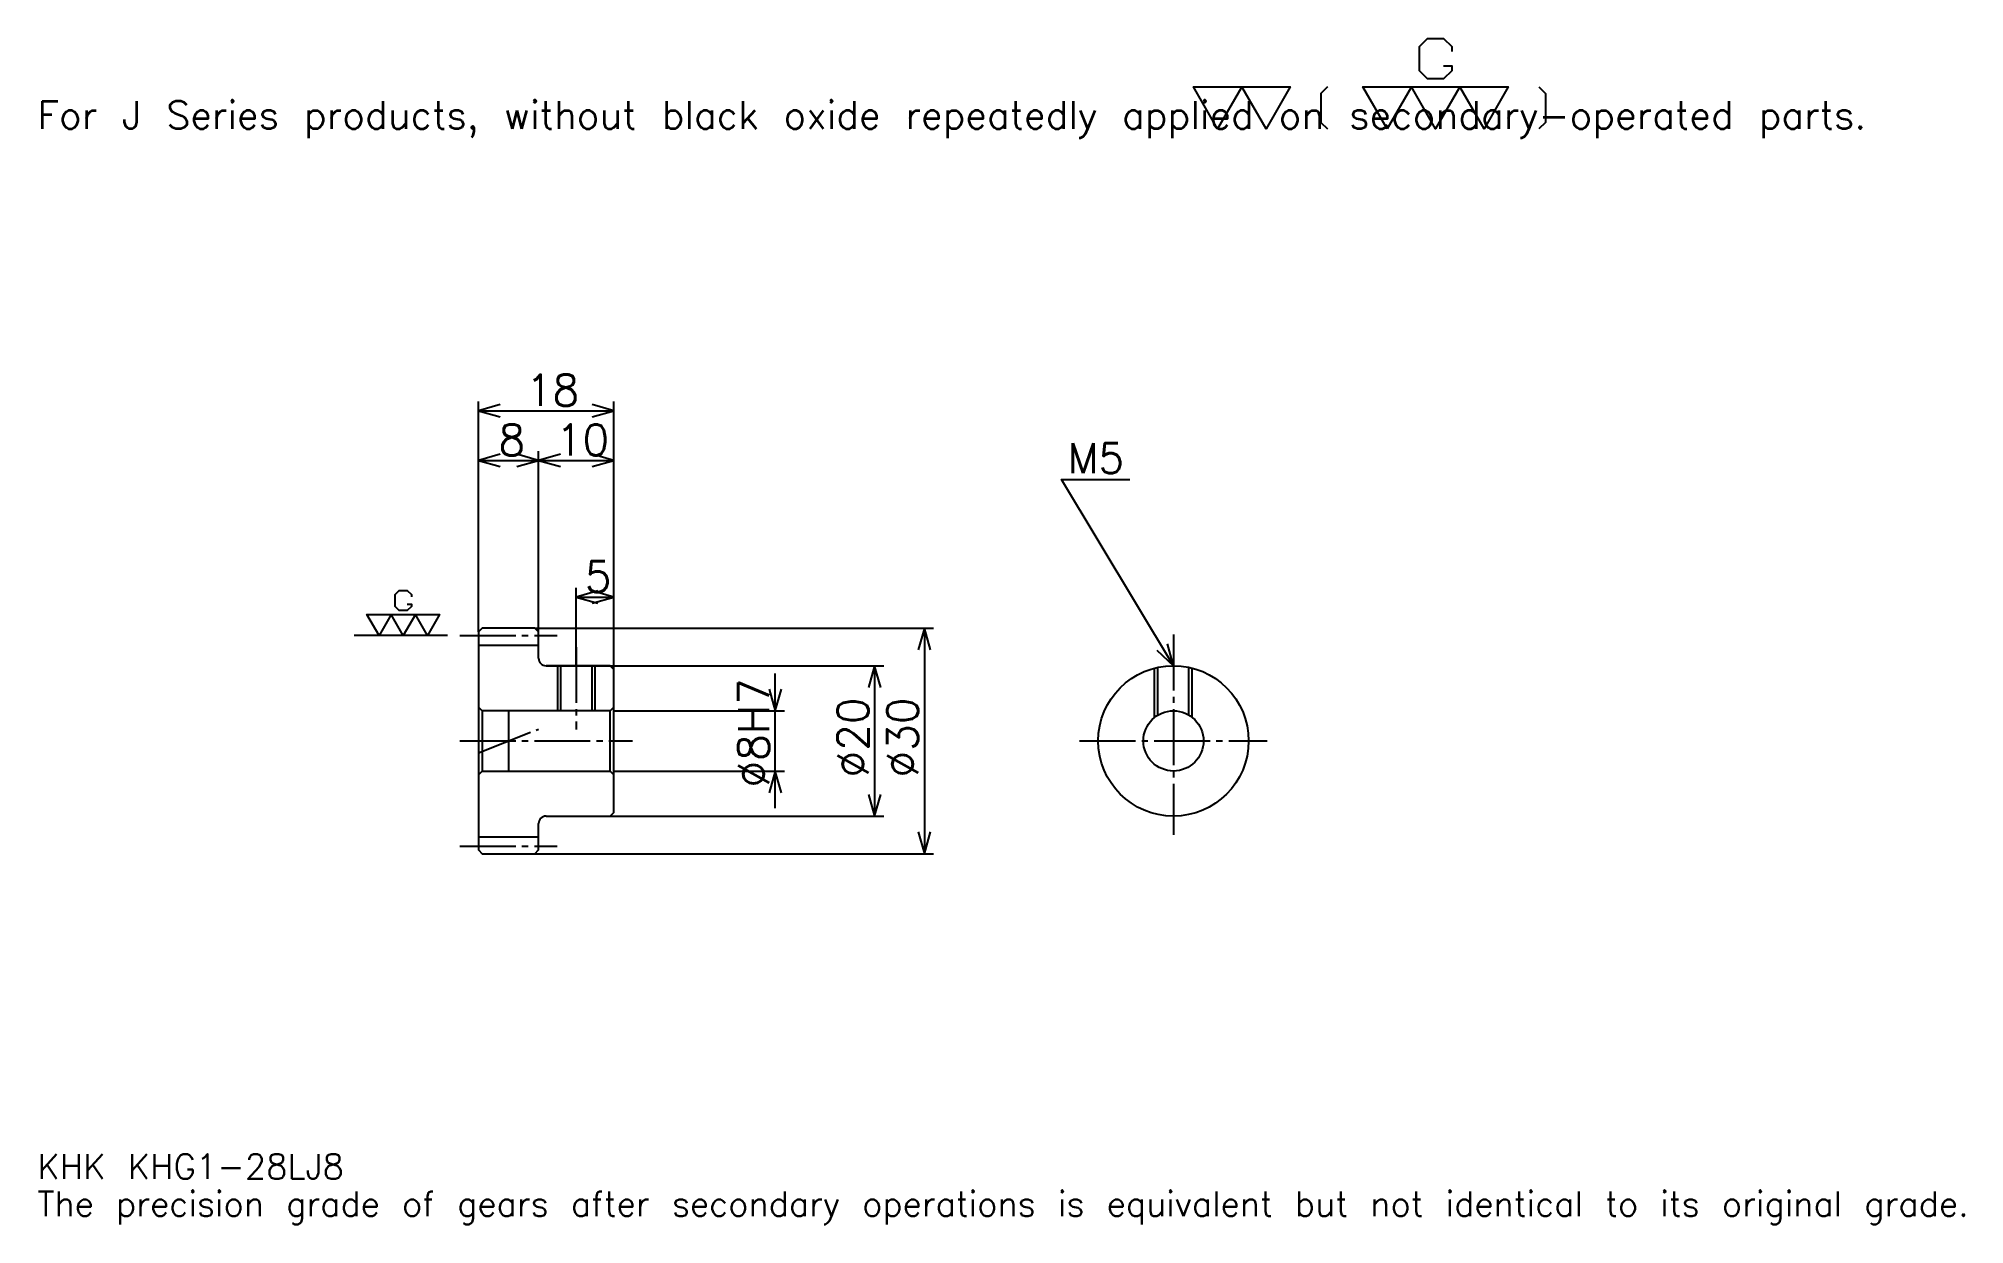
# Model space of a CAD drawing. Extents: x 8 to 265, y 3 to 161.
import ezdxf

# ---------------------------------------------------------------- set-up
doc = ezdxf.new("R2010")
doc.units = 0
doc.linetypes.add('DASHDOT', pattern=[9.913044, 7.434783, -0.826087, 0.826087, -0.826087])
doc.layers.get('0').update_dxf_attribs({"linetype": 'CONTINUOUS'})
doc.layers.add('DASHDOT', color=6, linetype='DASHDOT')
doc.styles.add('KANJI', font='TXT', dxfattribs={"bigfont": 'BIGFONT'})

msp = doc.modelspace()

# ---------------------------------------------------------------- linework, layer by layer
at = {"color": 5}
for p, q in [((66.913048, 82.326088), (66.913048, 112.478264)), ((66.913048, 111.239136), (84.913048, 111.239136)), ((84.913048, 82.326088), (84.913048, 112.478264)), ((74.913048, 82.326088), (74.913048, 105.869568)), ((66.913048, 104.630432), (74.913048, 104.630432)), ((74.913048, 104.630432), (84.913048, 104.630432)), ((79.913048, 82.326088), (79.913048, 87.695656)), ((79.913048, 86.456528), (84.913048, 86.456528)), ((66.913048, 81.826088), (66.913048, 82.326088)), ((74.413048, 82.326088), (84.913048, 82.326088)), ((74.913048, 81.826088), (74.913048, 82.326088)), ((79.913048, 77.326088), (79.913048, 82.326088)), ((84.913048, 82.326088), (127.456528, 82.326088)), ((84.913048, 76.826088), (84.913048, 82.326088)), ((126.217392, 82.326088), (126.217392, 52.326088)), ((75.913048, 77.326088), (84.913048, 77.326088)), ((84.913048, 77.326088), (120.847832, 77.326088)), ((119.608704, 77.326088), (119.608704, 57.326088)), ((106.391312, 58.369568), (106.391312, 76.282608)), ((84.913048, 71.326088), (107.63044, 71.326088)), ((84.913048, 63.326088), (107.63044, 63.326088)), ((75.913048, 57.326088), (84.913048, 57.326088)), ((84.913048, 57.326088), (120.847832, 57.326088)), ((74.413048, 52.326088), (84.913048, 52.326088)), ((84.913048, 52.326088), (127.456528, 52.326088))]:
    msp.add_line(p, q, dxfattribs=at)
at = {"color": 7}
for p, q in [((62.782612, 81.326088), (50.391308, 81.326088)), ((70.913048, 71.45652), (70.913048, 63.195652))]:
    msp.add_line(p, q, dxfattribs=at)
at = {"color": 4}
for p, q in [((66.913048, 80.076088), (74.913048, 80.076088)), ((84.413048, 71.326088), (84.913048, 71.826088)), ((67.413048, 71.326088), (67.413048, 63.326088)), ((84.413048, 63.326088), (84.913048, 62.826088)), ((66.913048, 54.576088), (74.913048, 54.576088))]:
    msp.add_line(p, q, dxfattribs=at)
at = {"color": 7}
for points in [[(195.286957, 157.072174), (196.36087, 157.072174), (196.36087, 156.427826), (195.286957, 155.353912), (193.13913, 155.353912), (192.065216, 156.427826), (192.065216, 159.649567), (193.13913, 160.72348), (195.286957, 160.72348), (196.36087, 159.649567), (196.36087, 159.005219)], [(165.217392, 148.695648), (161.995651, 154.279999), (174.882614, 154.279999), (171.660873, 148.695648), (168.439133, 154.279999), (165.217392, 148.695648)], [(179.822601, 154.279999), (178.963486, 153.420868), (178.963486, 149.554779), (179.822601, 148.695648)], [(187.769562, 148.695648), (184.547821, 154.279999), (203.878265, 154.279999), (200.656525, 148.695648), (197.434784, 154.279999), (194.213043, 148.695648), (190.991302, 154.279999), (187.769562, 148.695648)], [(207.959137, 154.279999), (208.818268, 153.420868), (208.818268, 149.554779), (207.959137, 148.695648)], [(57.454353, 85.514351), (57.99131, 85.514351), (57.99131, 85.192177), (57.454353, 84.65522), (56.38044, 84.65522), (55.843483, 85.192177), (55.843483, 86.803047), (56.38044, 87.339996), (57.454353, 87.339996), (57.99131, 86.803047), (57.99131, 86.480865)], [(53.695656, 81.326088), (52.084785, 84.118263), (61.750004, 84.118263), (60.139133, 81.326088), (58.528267, 84.118263), (56.917397, 81.326088), (55.306526, 84.118263), (53.695656, 81.326088)]]:
    msp.add_lwpolyline(points, dxfattribs=at)
at = {"color": 5}
for points in [[(69.804352, 112.065216), (66.913048, 111.239136), (69.804352, 110.41304)], [(82.021744, 110.41304), (84.913048, 111.239136), (82.021744, 112.065216)], [(69.804352, 105.456528), (66.913048, 104.630432), (69.804352, 103.804352)], [(72.021744, 103.804352), (74.913048, 104.630432), (72.021744, 105.456528)], [(77.804352, 105.456528), (74.913048, 104.630432), (77.804352, 103.804352)], [(82.021744, 103.804352), (84.913048, 104.630432), (82.021744, 105.456528)], [(159.347839, 77.326088), (144.478271, 102.108696), (153.565216, 102.108696)], [(82.804352, 87.282608), (79.913048, 86.456528), (82.804352, 85.63044)], [(82.021744, 85.63044), (84.913048, 86.456528), (82.021744, 87.282608)], [(127.043488, 79.434784), (126.217392, 82.326088), (125.391312, 79.434784)], [(157.151901, 79.380341), (159.347839, 77.326088), (158.568634, 80.230377)], [(120.434784, 74.434784), (119.608704, 77.326088), (118.782608, 74.434784)], [(105.565216, 74.217392), (106.391312, 71.326088), (107.217392, 74.217392)], [(107.217392, 60.434784), (106.391312, 63.326088), (105.565216, 60.434784)], [(118.782608, 60.217392), (119.608704, 57.326088), (120.434784, 60.217392)], [(125.391312, 55.217392), (126.217392, 52.326088), (127.043488, 55.217392)]]:
    msp.add_lwpolyline(points, dxfattribs=at)
at = {"color": 4}
for points in [[(74.913048, 78.326088), (74.913048, 81.826088), (74.413048, 82.326088), (67.413048, 82.326088), (66.913048, 81.826088), (66.913048, 62.826088)], [(75.913048, 57.326088), (84.413048, 57.326088), (84.913048, 57.826088), (84.913048, 76.826088), (84.413048, 77.326088), (75.913048, 77.326088)], [(77.413048, 77.326088), (77.413048, 71.326088)], [(77.848045, 77.326088), (77.848045, 71.326088)], [(81.97805, 77.326088), (81.97805, 71.326088)], [(82.413048, 77.326088), (82.413048, 71.326088)], [(156.847839, 70.448586), (156.847839, 77.008545)], [(157.282837, 70.751839), (157.282837, 77.11055)], [(161.412842, 70.751839), (161.412842, 77.11055)], [(161.847839, 70.448586), (161.847839, 77.008545)], [(66.913048, 62.826088), (67.413048, 63.326088), (84.413048, 63.326088), (84.413048, 71.326088), (67.413048, 71.326088), (66.913048, 71.826088)], [(66.913048, 62.826088), (66.913048, 52.826088), (67.413048, 52.326088), (74.413048, 52.326088), (74.913048, 52.826088), (74.913048, 56.326088)]]:
    msp.add_lwpolyline(points, dxfattribs=at)
for radius in [10, 4]:
    msp.add_circle((159.347839, 67.326088), radius, dxfattribs=at)
for centre, start, end in [((75.913048, 78.326088), 180, 270), ((75.913048, 56.326088), 90, 180)]:
    msp.add_arc(centre, 1, start, end, dxfattribs=at)
at = {"layer": 'DASHDOT', "color": 7}
for p, q in [((64.434784, 81.326088), (77.391312, 81.326088)), ((159.347839, 81.45652), (159.347839, 54.847828)), ((64.434784, 67.326088), (87.391312, 67.326088)), ((66.913048, 65.750443), (74.913048, 68.901733)), ((146.869568, 67.326088), (171.82608, 67.326088)), ((64.434784, 53.326088), (77.391312, 53.326088))]:
    msp.add_line(p, q, dxfattribs=at)
msp.add_lwpolyline([(79.913048, 79.804352), (79.913048, 68.847824)], dxfattribs=at)

# ---------------------------------------------------------------- texts
at = {"color": 7, "style": 'KANJI'}
for s, height, p in [('For J Series products, without black oxide repeatedly applied on secondary-operated parts.', 3.717391, (8.26087, 148.695648)), ('18', 4.130435, (73.228264, 111.900002)), ('8', 4.130435, (69.570656, 105.291306)), ('10', 4.130435, (77.228264, 105.291306)), ('M5', 3.965218, (145.304352, 102.934784)), ('5', 4.130435, (81.070656, 87.117393)), ('KHK KHG1-28LJ8', 3.304348, (8.26087, 9.086957)), ('The precision grade of gears after secondary operations is equivalent but not identical to its original grade.', 3.304348, (8.26087, 4.130435))]:
    msp.add_text(s, height=height, dxfattribs=at).set_placement(p)
for s, p in [('%%c8H7', (105.565216, 61.130436)), ('%%c20', (118.782608, 62.472828)), ('%%c30', (125.391312, 62.472828))]:
    msp.add_text(s, height=4.130435, rotation=90, dxfattribs=at).set_placement(p)

doc.saveas('drawing.dxf')
